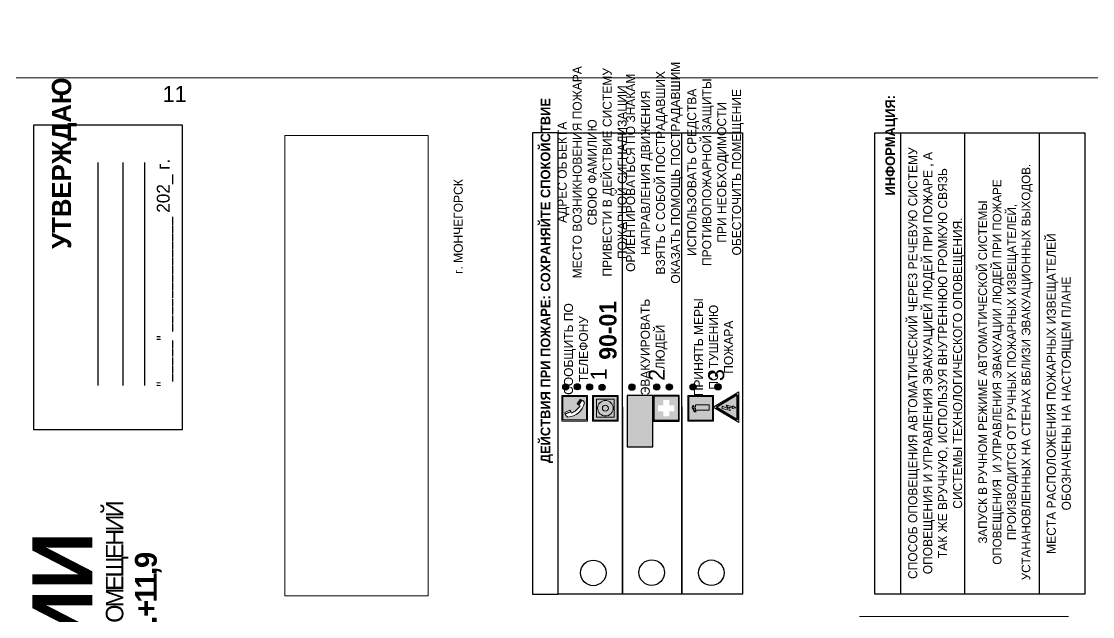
# Model space of a CAD drawing. Header units: millimetres. Extents: x 13810 to 67229, y 12374 to 21950.
# Drawn here: x 40355.2 to 40689.2, y 15171.6 to 15357.1 of the extents above; entities that cross this region are included whole.
import ezdxf

# ---------------------------------------------------------------- set-up
doc = ezdxf.new("R2010")
doc.units = ezdxf.units.MM
doc.styles.add('обычный', font='arial.ttf')
picture_1 = doc.add_image_def('image1.jpg', size_in_pixel=(337, 105))

# ---------------------------------------------------------------- blocks, each defined once
blk = doc.blocks.new('A$C3E6D3DDE')
at = {"lineweight": 5}
h = blk.add_hatch(color=40, dxfattribs=at)
h.paths.add_polyline_path([(24.1, 1.45), (16.46, -11.35), (31.74, -11.35)])
h.paths.add_polyline_path([(24.09, -0.46), (30.03, -10.41), (18.14, -10.41)], flags=16)
h.paths.add_polyline_path([(24.54, -3.08), (23.41, -6.02), (25.13, -5.01), (24.33, -8.5), (24.82, -8.27), (23.79, -9.86), (23.4, -8.04), (23.8, -8.43), (24.04, -6.29), (22.39, -7.25), (23.44, -3.08)], flags=0)
h = blk.add_hatch(color=256, dxfattribs=at)
h.paths.add_polyline_path([(24.37, 0.03, 0.567511), (23.82, 0.03), (17.59, -10.4, 0.582454), (17.86, -10.88), (30.32, -10.88, 0.582149), (30.6, -10.4)])
h.paths.add_polyline_path([(24.09, -0.46), (18.14, -10.41), (30.03, -10.41)], flags=16)
h.paths.add_polyline_path([(24.54, -3.08), (23.41, -6.02), (25.13, -5.01), (24.33, -8.5), (24.82, -8.27), (23.79, -9.86), (23.4, -8.04), (23.8, -8.43), (24.04, -6.29), (22.39, -7.25), (23.44, -3.08)], flags=0)
h = blk.add_hatch(color=40, dxfattribs=at)
h.paths.add_polyline_path([(24.09, -0.46), (18.14, -10.41), (30.03, -10.41)])
h.paths.add_polyline_path([(24.82, -8.27), (23.79, -9.86), (23.4, -8.04), (23.8, -8.43), (24.04, -6.29), (22.39, -7.25), (23.44, -3.08), (24.54, -3.08), (23.41, -6.02), (25.13, -5.01), (24.33, -8.5)], flags=16)
at = {"color": 40, "lineweight": 5}
for p, q in [((16.46, -11.35), (24.1, 1.45)), ((24.1, 1.45), (31.74, -11.35))]:
    blk.add_line(p, q, dxfattribs=at)
at = {"lineweight": 5}
for p, q in [((17.59, -10.4), (23.82, 0.03)), ((24.37, 0.03), (30.6, -10.4)), ((18.14, -10.41), (24.09, -0.46)), ((23.44, -3.08), (22.39, -7.25)), ((23.41, -6.02), (24.54, -3.08)), ((25.13, -5.01), (23.41, -6.02)), ((24.54, -3.08), (23.44, -3.08)), ((24.09, -0.46), (30.03, -10.41)), ((24.33, -8.5), (25.13, -5.01)), ((18.14, -10.41), (30.03, -10.41)), ((22.39, -7.25), (24.04, -6.29)), ((23.8, -8.43), (23.4, -8.04)), ((23.4, -8.04), (23.79, -9.86)), ((23.79, -9.86), (24.82, -8.27)), ((24.04, -6.29), (23.8, -8.43)), ((24.82, -8.27), (24.33, -8.5)), ((17.86, -10.88), (30.32, -10.88))]:
    blk.add_line(p, q, dxfattribs=at)
at = {"color": 50, "lineweight": 5}
blk.add_line((31.74, -11.35), (16.46, -11.35), dxfattribs=at)
blk = doc.blocks.new('A$C456E1F9C')
at = {"lineweight": 5}
h = blk.add_hatch(color=242, dxfattribs=at)
h.paths.add_polyline_path([(0.51, -1.47), (0.51, -13.26), (12.29, -13.26), (12.29, -1.47)])
h.paths.add_polyline_path([(5.42, -4.95, -0.254479), (4.78, -5.4), (3.52, -2.53, -0.209735), (4.23, -2.4)], flags=16)
h.paths.add_polyline_path([(8.53, -8.6), (10.87, -10.17), (10.54, -10.76), (8.03, -9.13, -0.192251)], flags=16)
h.paths.add_polyline_path([(4.61, -5.49, 0.005518), (3.87, -5.72, 0.128647), (7.49, -10.01, 0.00809), (7.83, -9.33), (10.47, -10.97, -0.16736), (8.99, -12.25, -0.327862), (1.95, -3.95, -0.166952), (3.36, -2.62)], flags=16)
at = {"color": 242, "lineweight": 5}
for p, q in [((0, -13.77), (0, -0.97)), ((12.8, -0.97), (0, -0.97)), ((4.61, -5.49), (3.36, -2.62)), ((3.52, -2.53), (4.78, -5.4)), ((4.23, -2.4), (5.42, -4.95)), ((12.8, -13.77), (12.8, -0.97)), ((7.83, -9.33), (10.47, -10.97)), ((8.03, -9.13), (10.54, -10.76)), ((10.81, -10.12), (8.53, -8.6)), ((10.54, -10.76), (10.8, -10.3)), ((10.8, -10.3), (10.81, -10.12)), ((0, -13.77), (12.8, -13.77))]:
    blk.add_line(p, q, dxfattribs=at)
blk.add_lwpolyline([(0.51, -1.47), (12.29, -1.47), (12.29, -13.26), (0.51, -13.26)], close=True, dxfattribs=at)
for centre, radius, start, end in [((4.59, -5.34), 2.99, 114.2845, 152.1974), ((11.12, -3.31), 9.19, 183.9915, 256.6009), ((4.02, -3.27), 0.891, 76.3284, 123.7092), ((4.68, -4.59), 0.824, 276.9621, 334.0723), ((14.98, -39.1), 35.17, 107.1487, 108.4135), ((13.86, -0.94), 11.08, 205.5536, 234.8762), ((-13.31, 0.8), 23.44, 332.5487, 334.4027), ((8.94, -9.5), 0.989, 114.4092, 157.9388), ((7.87, -9.46), 3, 291.9291, 329.9329)]:
    blk.add_arc(centre, radius, start, end, dxfattribs=at)
blk = doc.blocks.new('A$C54414219')
at = {"true_color": 0xffffff}
h = blk.add_hatch(color=7, dxfattribs=at)
h.paths.add_polyline_path([(2.39, -9.45), (2.39, -18.3), (11.23, -18.3), (11.23, -9.45)], flags=0)
h.paths.add_polyline_path([(10.71, -13.87, -1), (2.92, -13.87, -1)], flags=0)
h.paths.add_polyline_path([(8.3, -13.87, -1), (5.33, -13.87, -1)], flags=0)
h.paths.add_polyline_path([(0.41, -7.47), (0.41, -20.27), (13.21, -20.27), (13.21, -7.47)])
h.paths.add_polyline_path([(0.92, -19.77), (12.71, -19.77), (12.71, -7.98), (0.92, -7.98)], flags=16)
h.paths.add_polyline_path([(11.23, -9.45), (11.23, -18.3), (2.39, -18.3), (2.39, -9.45)], flags=0)
at = {"lineweight": 5}
h = blk.add_hatch(color=242, dxfattribs=at)
h.paths.add_polyline_path([(12.71, -7.98), (0.92, -7.98), (0.92, -19.77), (12.71, -19.77)])
h.paths.add_polyline_path([(11.23, -18.3), (2.39, -18.3), (2.39, -9.45), (11.23, -9.45)], flags=16)
h.paths.add_polyline_path([(10.71, -13.87, -1), (2.92, -13.87, -1)], flags=0)
h.paths.add_polyline_path([(8.3, -13.87, -1), (5.33, -13.87, -1)], flags=0)
at = {"true_color": 0xffffff}
h = blk.add_hatch(color=7, dxfattribs=at)
h.paths.add_polyline_path([(2.39, -9.45), (2.39, -18.3), (11.23, -18.3), (11.23, -9.45)])
h.paths.add_polyline_path([(10.71, -13.87, -1), (2.92, -13.87, -1)], flags=16)
h.paths.add_polyline_path([(8.3, -13.87, -1), (5.33, -13.87, -1)], flags=0)
at = {"lineweight": 5}
h = blk.add_hatch(color=242, dxfattribs=at)
h.paths.add_polyline_path([(2.92, -13.87, 1), (10.71, -13.87, 1)])
h.paths.add_polyline_path([(8.3, -13.87, -1), (5.33, -13.87, -1)], flags=16)
at = {"color": 242, "lineweight": 5}
for p, q in [((0.41, -20.27), (0.41, -7.47)), ((0.41, -7.47), (13.21, -7.47)), ((0.41, -7.47), (13.21, -7.47)), ((13.21, -20.27), (13.21, -7.47)), ((0.41, -20.27), (13.21, -20.27))]:
    blk.add_line(p, q, dxfattribs=at)
for points in [[(0.92, -7.98), (12.71, -7.98), (12.71, -19.77), (0.92, -19.77)], [(2.39, -9.45), (11.23, -9.45), (11.23, -18.3), (2.39, -18.3)]]:
    blk.add_lwpolyline(points, close=True, dxfattribs=at)
for radius in [3.89, 1.49]:
    blk.add_circle((6.81, -13.87), radius, dxfattribs=at)
blk = doc.blocks.new('A$C32E8229D')
at = {"true_color": 0xffffff}
blk.add_hatch(color=7, dxfattribs=at).paths.add_polyline_path([(0, 0), (0, -8), (16, -8), (16, 0)])
h = blk.add_hatch(color=126)
h.paths.add_polyline_path([(0.2, -0.2), (15.8, -0.2), (15.8, -7.8), (0.2, -7.8)])
h.paths.add_polyline_path([(13.49, -2.05), (12.08, -2.05), (11.37, -2.63, 0.162397), (11.29, -2.84), (11.29, -3.63), (10.35, -3.63), (10.35, -4.05), (11.68, -4.05), (11.68, -3.48), (12.26, -4.28), (11.29, -5.1), (11.29, -6.78), (11.85, -6.78), (11.85, -5.44), (12.8, -4.64), (12.8, -5.94), (14.46, -5.94), (14.46, -5.39), (13.45, -5.39), (13.45, -3.97), (12.46, -2.59), (13.15, -2.59), (13.69, -3.34), (14.18, -3)], flags=16)
h.paths.add_polyline_path([(10.74, -1.82, 1), (11.8, -1.82, 1)], flags=16)
h.paths.add_polyline_path([(9.39, -3.59), (5.99, -3.59), (6.56, -3.03), (5.91, -3.03), (5.1, -3.83), (5.91, -4.64), (6.56, -4.64), (5.99, -4.09), (9.39, -4.09)], flags=16)
h.paths.add_polyline_path([(4.29, -1.08), (1.72, -1.08), (1.72, -6.6), (4.29, -6.6)], flags=16)
at = {"color": 126}
blk.add_lwpolyline([(16, -8), (0, -8), (0, 0), (16, 0)], close=True, dxfattribs=at)
blk = doc.blocks.new('A$C18900ED3')
h = blk.add_hatch(color=126)
h.paths.add_polyline_path([(-0.18, -0.18), (-7.02, -0.18), (-7.02, -7.02), (-0.18, -7.02)])
h.paths.add_polyline_path([(-5.89, -4.46), (-5.89, -2.77), (-4.46, -2.77), (-4.46, -1.31), (-2.77, -1.31), (-2.77, -2.77), (-1.33, -2.77), (-1.33, -4.46), (-2.77, -4.46), (-2.77, -5.89), (-4.46, -5.89), (-4.46, -4.46)], flags=16)
at = {"color": 126}
for p, q in [((-7.2, 0), (-7.2, -7.2)), ((0, 0), (-7.2, 0)), ((0, -7.2), (0, 0)), ((-7.02, -7.02), (-7.02, -0.18)), ((-7.02, -0.18), (-0.18, -0.18)), ((-0.18, -0.18), (-0.18, -7.02)), ((-7.2, -7.2), (0, -7.2)), ((-0.18, -7.02), (-7.02, -7.02))]:
    blk.add_line(p, q, dxfattribs=at)
blk = doc.blocks.new('A$C3AD82952')
at = {"true_color": 0xf5f5ff}
h = blk.add_hatch(color=7, dxfattribs=at)
h.dxf.hatch_style = 1
h.paths.add_polyline_path([(8.21, 8.73, 0.414214), (7.89, 9.05), (7.22, 9.05), (7.22, 9.92), (7.59, 9.92, 1), (7.57, 10.36), (7.22, 10.36), (7.22, 10.6), (6.43, 10.6), (6.43, 10.36), (6.01, 10.36), (4.74, 9.59), (4.74, 8.69), (4.98, 8.73), (4.98, 9.26), (6.12, 9.91), (6.43, 9.91), (6.43, 9.05), (5.76, 9.05, 0.414214), (5.44, 8.73), (5.44, 2.2), (8.21, 2.2)], flags=0)
h.paths.add_polyline_path([(12.8, 12.8), (0, 12.8), (0, 0), (12.8, 0)])
h.paths.add_polyline_path([(0.51, 12.29), (12.29, 12.29), (12.29, 0.51), (0.51, 0.51)], flags=16)
h.paths.add_polyline_path([(4.74, 9.59), (6.01, 10.36), (6.43, 10.36), (6.43, 10.6), (7.22, 10.6), (7.22, 10.36), (7.59, 10.36, -0.94586), (7.59, 9.92), (7.22, 9.92), (7.22, 9.05), (7.89, 9.05, -0.414214), (8.21, 8.73), (8.21, 2.2), (5.44, 2.2), (5.44, 8.73, -0.414214), (5.76, 9.05), (6.43, 9.05), (6.43, 9.91), (6.12, 9.91), (4.98, 9.26), (4.98, 8.73), (4.74, 8.69)], flags=0)
h = blk.add_hatch(color=242)
h.dxf.hatch_style = 1
h.paths.add_polyline_path([(12.29, 12.29), (0.51, 12.29), (0.51, 0.51), (12.29, 0.51)])
h.paths.add_polyline_path([(4.74, 8.69), (4.74, 9.59), (6.01, 10.36), (6.43, 10.36), (6.43, 10.6), (7.22, 10.6), (7.22, 10.36), (7.59, 10.36, -0.94586), (7.59, 9.92), (7.22, 9.92), (7.22, 9.05), (7.89, 9.05, -0.414214), (8.21, 8.73), (8.21, 2.2), (5.44, 2.2), (5.44, 8.73, -0.414214), (5.76, 9.05), (6.43, 9.05), (6.43, 9.91), (6.12, 9.91), (4.98, 9.26), (4.98, 8.73)], flags=16)
h = blk.add_hatch(color=7, dxfattribs=at)
h.dxf.hatch_style = 1
h.paths.add_polyline_path([(8.21, 8.73, 0.414214), (7.89, 9.05), (7.22, 9.05), (7.22, 9.92), (7.59, 9.92, 1), (7.57, 10.36), (7.22, 10.36), (7.22, 10.6), (6.43, 10.6), (6.43, 10.36), (6.01, 10.36), (4.74, 9.59), (4.74, 8.69), (4.98, 8.73), (4.98, 9.26), (6.12, 9.91), (6.43, 9.91), (6.43, 9.05), (5.76, 9.05, 0.414214), (5.44, 8.73), (5.44, 2.2), (8.21, 2.2)])
at = {"color": 242, "lineweight": 5}
for p, q in [((0, 0), (0, 12.8)), ((0, 12.8), (12.8, 12.8)), ((12.8, 0), (12.8, 12.8)), ((6.01, 10.36), (4.74, 9.59)), ((4.74, 9.59), (4.74, 8.69)), ((4.74, 8.69), (4.98, 8.73)), ((4.98, 9.26), (6.12, 9.91)), ((4.98, 8.73), (4.98, 9.26)), ((5.44, 2.2), (5.44, 8.73)), ((5.76, 9.05), (6.43, 9.05)), ((6.01, 10.36), (6.43, 10.36)), ((6.12, 9.91), (6.43, 9.91)), ((7.22, 10.6), (6.43, 10.6)), ((6.43, 10.6), (6.43, 10.36)), ((6.43, 9.91), (6.43, 9.05)), ((7.22, 10.36), (7.22, 10.6)), ((7.59, 10.36), (7.22, 10.36)), ((7.22, 9.05), (7.22, 9.92)), ((7.59, 9.92), (7.22, 9.92)), ((7.89, 9.05), (7.22, 9.05)), ((8.21, 2.2), (8.21, 8.73)), ((0, 0), (12.8, 0)), ((5.44, 2.2), (8.21, 2.2))]:
    blk.add_line(p, q, dxfattribs=at)
blk.add_lwpolyline([(0.51, 12.29), (12.29, 12.29), (12.29, 0.51), (0.51, 0.51)], close=True, dxfattribs=at)
for centre, radius, start, end in [((5.76, 8.73), 0.32, 90, 180), ((7.58, 10.14), 0.223, 273.1875, 86.8125), ((7.89, 8.73), 0.32, 0, 90)]:
    blk.add_arc(centre, radius, start, end, dxfattribs=at)

msp = doc.modelspace()

# ---------------------------------------------------------------- hatches: boundary and pattern name
at = {"lineweight": 0}
h = msp.add_hatch(color=256, dxfattribs=at)
h.dxf.hatch_style = 1
h.paths.add_polyline_path([(40524.9, 15242.12, 1), (40524.9, 15244.05, 1)])
h = msp.add_hatch(color=256, dxfattribs=at)
h.dxf.hatch_style = 1
h.paths.add_polyline_path([(40528.49, 15242.23, 1), (40528.49, 15244.16, 1)])
h = msp.add_hatch(color=256, dxfattribs=at)
h.dxf.hatch_style = 1
h.paths.add_polyline_path([(40532.3, 15242.19, 1), (40532.3, 15244.12, 1)])
h = msp.add_hatch(color=256, dxfattribs=at)
h.dxf.hatch_style = 1
h.paths.add_polyline_path([(40536.23, 15242.11, 1), (40536.23, 15244.04, 1)])
h = msp.add_hatch(color=256, dxfattribs=at)
h.dxf.hatch_style = 1
h.paths.add_polyline_path([(40545.5, 15242.12, 1), (40545.5, 15244.05, 1)])
h = msp.add_hatch(color=256, dxfattribs=at)
h.dxf.hatch_style = 1
h.paths.add_polyline_path([(40553.28, 15242.16, 1), (40553.28, 15244.09, 1)])
h = msp.add_hatch(color=256, dxfattribs=at)
h.dxf.hatch_style = 1
h.paths.add_polyline_path([(40557.18, 15242.15, 1), (40557.18, 15244.08, 1)])
h = msp.add_hatch(color=256, dxfattribs=at)
h.dxf.hatch_style = 1
h.paths.add_polyline_path([(40564.6, 15242.21, 1), (40564.6, 15244.14, 1)])
h = msp.add_hatch(color=256, dxfattribs=at)
h.dxf.hatch_style = 1
h.paths.add_polyline_path([(40572.37, 15242.21, 1), (40572.37, 15244.15, 1)])

# ---------------------------------------------------------------- linework, layer by layer
at = {"color": 126, "lineweight": 0, "true_color": 0x008754}
for points in [[(40338.71, 15734.45), (40938.71, 15734.45), (40938.71, 15339.45), (40338.71, 15339.45)], [(40338.71, 15734.45), (40938.71, 15734.45), (40938.71, 15339.45), (40338.71, 15339.45)], [(40338.71, 15734.45), (40938.71, 15734.45), (40938.71, 15339.45), (40338.71, 15339.45)], [(40338.71, 15734.45), (40938.71, 15734.45), (40938.71, 15339.45), (40338.71, 15339.45)], [(40338.71, 15339.45), (40938.71, 15339.45), (40938.71, 14944.45), (40338.71, 14944.45)], [(40338.71, 15339.45), (40938.71, 15339.45), (40938.71, 14944.45), (40338.71, 14944.45)], [(40338.71, 15339.45), (40938.71, 15339.45), (40938.71, 14944.45), (40338.71, 14944.45)], [(40338.71, 15339.45), (40938.71, 15339.45), (40938.71, 14944.45), (40338.71, 14944.45)]]:
    msp.add_lwpolyline(points, close=True, dxfattribs=at)
for points in [[(40359.06, 15229.83), (40359.06, 15324.83), (40405.27, 15324.83), (40405.27, 15229.83)], [(40522.55, 15178.58), (40522.55, 15322.35), (40514.5, 15322.35), (40514.5, 15178.58)], [(40522.55, 15178.58), (40522.55, 15322.35), (40579.95, 15322.35), (40579.95, 15178.58)]]:
    msp.add_lwpolyline(points, close=True)
for points in [[(40542.55, 15237), (40542.55, 15178.58), (40542.55, 15322.35)], [(40561.12, 15237), (40561.12, 15178.58), (40561.12, 15322.35)], [(40379.11, 15243.58), (40379.11, 15313.11)], [(40386.87, 15243.58), (40386.87, 15313.11)], [(40393.66, 15243.58), (40393.66, 15313.11)]]:
    msp.add_lwpolyline(points)
at = {"color": 0}
msp.add_lwpolyline([(40621.31, 15178.58), (40621.31, 15322.35), (40686.76, 15322.35), (40686.76, 15178.58)], close=True, dxfattribs=at)
for points in [[(40629.36, 15178.58), (40629.36, 15322.35)], [(40649.35, 15178.58), (40649.35, 15322.35)], [(40672.6, 15178.58), (40672.6, 15322.35)]]:
    msp.add_lwpolyline(points, dxfattribs=at)
at = {"lineweight": 0}
msp.add_lwpolyline([(40616.52, 15171.59), (40681.62, 15171.59)], dxfattribs=at)
for centre, radius in [((40524.9, 15243.09), 0.966), ((40528.49, 15243.19), 0.966), ((40532.3, 15243.15), 0.966), ((40536.23, 15243.07), 0.966), ((40545.5, 15243.08), 0.966), ((40553.28, 15243.12), 0.966), ((40557.18, 15243.12), 0.966), ((40564.6, 15243.17), 0.966), ((40572.37, 15243.18), 0.966), ((40533.47, 15185.2), 3.98), ((40551.7, 15185.3), 3.98), ((40570.28, 15185.24), 3.98)]:
    msp.add_circle(centre, radius)

# ---------------------------------------------------------------- block references
at = {"rotation": 90}
for name, p, xscale, yscale, zscale in [('A$C456E1F9C', (40523.09, 15232.53), 0.625, 0.625, 0.625), ('A$C54414219', (40528.58, 15232.27), 0.625, 0.625, 0.625), ('A$C18900ED3', (40552.22, 15240.53), 1.111111111007631, 1.111111111007631, 1.111111111007631), ('A$C3AD82952', (40570.95, 15232.48), 0.625, 0.625, 0.625), ('A$C3E6D3DDE', (40571.76, 15221.77), 0.625, 0.625, 0.625)]:
    msp.add_blockref(name, p, dxfattribs=dict(at, xscale=xscale, yscale=yscale, zscale=zscale))
at = {"xscale": -1, "rotation": 90}
msp.add_blockref('A$C32E8229D', (40544.07, 15240.53), dxfattribs=at)

# ---------------------------------------------------------------- texts
at = {"lineweight": 0, "rotation": 90, "style": 'обычный'}
for s, insert, char_height, width, attachment_point in [('\\pi-8.4,l8.4,t8.4;{\\fProxima Nova Rg|b0|i0|c204|p2;ОРИЕНТИРОВАТЬСЯ ПО ЗНАКАМ \\PНАПРАВЛЕНИЯ ДВИЖЕНИЯ\\PВЗЯТЬ С СОБОЙ ПОСТРАДАВШИХ\\PОКАЗАТЬ ПОМОЩЬ ПОСТРАДАВШИМ}', (40552.51, 15309.89), 2.8, 126.6484, 5), ('\\pi-8.4,l8.4,t8.4;{\\fProxima Nova Rg|b0|i0|c204|p2;АДРЕС ОБЪЕКТА\\PМЕСТО ВОЗНИКНОВЕНИЯ ПОЖАРА \\PСВОЮ ФАМИЛИЮ\\PПРИВЕСТИ В ДЕЙСТВИЕ СИСТЕМУ \\PПОЖАРНОЙ СИГНАЛИЗАЦИИ}', (40533.53, 15310.04), 2.8, 126.6484, 5), ('\\pi-18,l18,t18;{\\fProxima Nova Rg|b1|i0|c204|p2;УТВЕРЖДАЮ\\H1.1997x; }', (40368.53, 15312.87), 6, 126.6484, 5), ('\\pi-8.4,l8.4,t8.4;{\\fProxima Nova Rg|b0|i0|c204|p2;ИСПОЛЬЗОВАТЬ СРЕДСТВА \\PПРОТИВОПОЖАРНОЙ ЗАЩИТЫ \\PПРИ НЕОБХОДИМОСТИ \\PОБЕСТОЧИТЬ ПОМЕЩЕНИЕ}', (40571.58, 15310.05), 2.8, 126.6484, 5), ('{\\fProxima Nova Rg|b1|i0|c204|p2;ДЕЙСТВИЯ ПРИ ПОЖАРЕ: СОХРАНЯЙТЕ СПОКОЙСТВИЕ\\H1.6644x; }', (40519, 15276.29), 3, 175.1736, 5), ('{\\fProxima Nova Rg|b1|i0|c204|p2;ИНФОРМАЦИЯ:\\H1.1997x; }', (40626.5, 15318.48), 3, 175.1736, 5), ('{\\fProxima Nova Rg|b0|i0|c204|p2;СПОСОБ ОПОВЕЩЕНИЯ АВТОМАТИЧЕСКИЙ ЧЕРЕЗ РЕЧЕВУЮ СИСТЕМУ ОПОВЕЩЕНИЯ И УПРАВЛЕНИЯ ЭВАКУАЦИЕЙ ЛЮДЕЙ ПРИ ПОЖАРЕ , А ТАК ЖЕ ВРУЧНУЮ, ИСПОЛЬЗУЯ ВНУТРЕННЮЮ ГРОМКУЮ СВЯЗЬ СИСТЕМЫ ТЕХНОЛОГИЧЕСКОГО ОПОВЕЩЕНИЯ.}', (40640.48, 15250.57), 2.8, 137.0334, 5), ('{\\fArial Narrow|b0|i0|c204|p34;"_____" ______________ \\fProxima Nova Rg|b0|i0|c204|p2;202_ г. }', (40399.94, 15278.73), 4, 78.6503, 5), ('{\\fProxima Nova Rg|b0|i0|c204|p2;\\P\\pt8.1;ЗАПУСК В РУЧНОМ РЕЖИМЕ АВТОМАТИЧЕСКОЙ СИСТЕМЫ ОПОВЕЩЕНИЯ  И УПРАВЛЕНИЯ ЭВАКУАЦИИ ЛЮДЕЙ ПРИ ПОЖАРЕ ПРОИЗВОДИТСЯ ОТ РУЧНЫХ ПОЖАРНЫХ ИЗВЕЩАТЕЛЕЙ, УСТАНАНОВЛЕННЫХ НА СТЕНАХ ВБЛИЗИ ЭВАКУАЦИОННЫХ ВЫХОДОВ. }', (40659.78, 15247.79), 2.7, 131.4512, 5), ('\\pi-8.4,l8.4,t8.4;{\\fProxima Nova Rg|b0|i0|c204|p2;г. МОНЧЕГОРСК\\H1.1997x; }', (40491.4, 15293.12), 2.8, 126.6484, 5), ('\\pt8.4;{\\fProxima Nova Rg|b0|i0|c204|p2;\\PМЕСТА РАСПОЛОЖЕНИЯ ПОЖАРНЫХ ИЗВЕЩАТЕЛЕЙ ОБОЗНАЧЕНЫ НА НАСТОЯЩЕМ ПЛАНЕ}', (40676.7, 15241.09), 2.8, 118.5618, 5), ('{\\fProxima Nova Rg|b0|i0|c204|p2;ПРИНЯТЬ МЕРЫ \\PПО ТУШЕНИЮ \\PПОЖАРА}', (40571, 15255.53), 2.8, 126.6484, 5), ('{\\fProxima Nova Rg|b0|i0|c204|p2;СООБЩИТЬ ПО \\PТЕЛЕФОНУ}', (40528.1, 15254.96), 2.8, 126.6484, 5), ('{\\fProxima Nova Rg|b1|i0|c204|p2;\\H1.0714x;90-01\\fProxima Nova Rg|b0|i0|c204|p2;\\H0.93331x; \\H1.3449x; }', (40538.07, 15260.79), 5, 126.6484, 5), ('{\\fProxima Nova Rg|b0|i0|c204|p2;ЭВАКУИРОВАТЬ \\PЛЮДЕЙ}', (40552.42, 15255.57), 2.8, 126.6484, 5), ('{\\fProxima Nova Rg|b0|i0|c204|p2;1\\H1.1667x; }', (40535.16, 15247.07), 5, 126.6484, 5), ('{\\fProxima Nova Rg|b0|i0|c204|p2;2\\H1.1967x; }', (40553.25, 15246.91), 5, 126.6484, 5), ('{\\fProxima Nova Rg|b0|i0|c204|p2;3\\H1.1967x; }', (40571.82, 15246.85), 5, 126.6484, 5), ('{\\fProxima Nova Rg|b1|i0|c204|p2;ПЛАН ЭВАКУАЦИИ}', (40358.56, 14962.33), 18.7, 419.8066, 1)]:
    msp.add_mtext(s, dxfattribs=dict(at, insert=insert, char_height=char_height, width=width, attachment_point=attachment_point))
at = {"lineweight": 0, "insert": (40402.94, 15334.47), "char_height": 5, "width": 126.6484, "attachment_point": 5, "style": 'обычный'}
msp.add_mtext('{\\fProxima Nova Rg|b0|i0|c204|p2;11\\H1.1667x; }', dxfattribs=at)
at = {"color": 0, "lineweight": 0, "insert": (40381.38, 15090.17), "char_height": 6.8, "width": 381.8334, "attachment_point": 5, "rotation": 90, "style": 'обычный'}
msp.add_mtext('{\\fArial Black|b1|i0|c204|p34;\\H2x;\\T0.85;  \\fArial Narrow|b0|i0|c204|p34;\\H0.8x;\\W0.9;\\P\\fProxima Nova Rg|b0|i0|c204|p2;\\H0.5x;\\W1;\\C256;ПРИ ПОЖАРЕ  ИЛИ ДРУГИХ ЧРЕЗВЫЧАЙНЫХ СИТУАЦИЯХ  ИЗ ПОМЕЩЕНИЙ \\fProxima Nova Rg|b1|i0|c204|p2;\\H1.25x;\\PЦЭН : ПРОИЗВОДСТВО 1, ГМО-1, корпус 2, отм.+11,9}', dxfattribs=at)

# ---------------------------------------------------------------- pictures from other files: only their frames are drawn
at = {"color": 7, "lineweight": 0, "true_color": 0xf5f5ff}
image = msp.add_image(picture_1, insert=(40482, 15178.08), size_in_units=(143.41, 44.68), rotation=90, dxfattribs=at)
image.dxf.flags = 7

doc.saveas('drawing.dxf')
